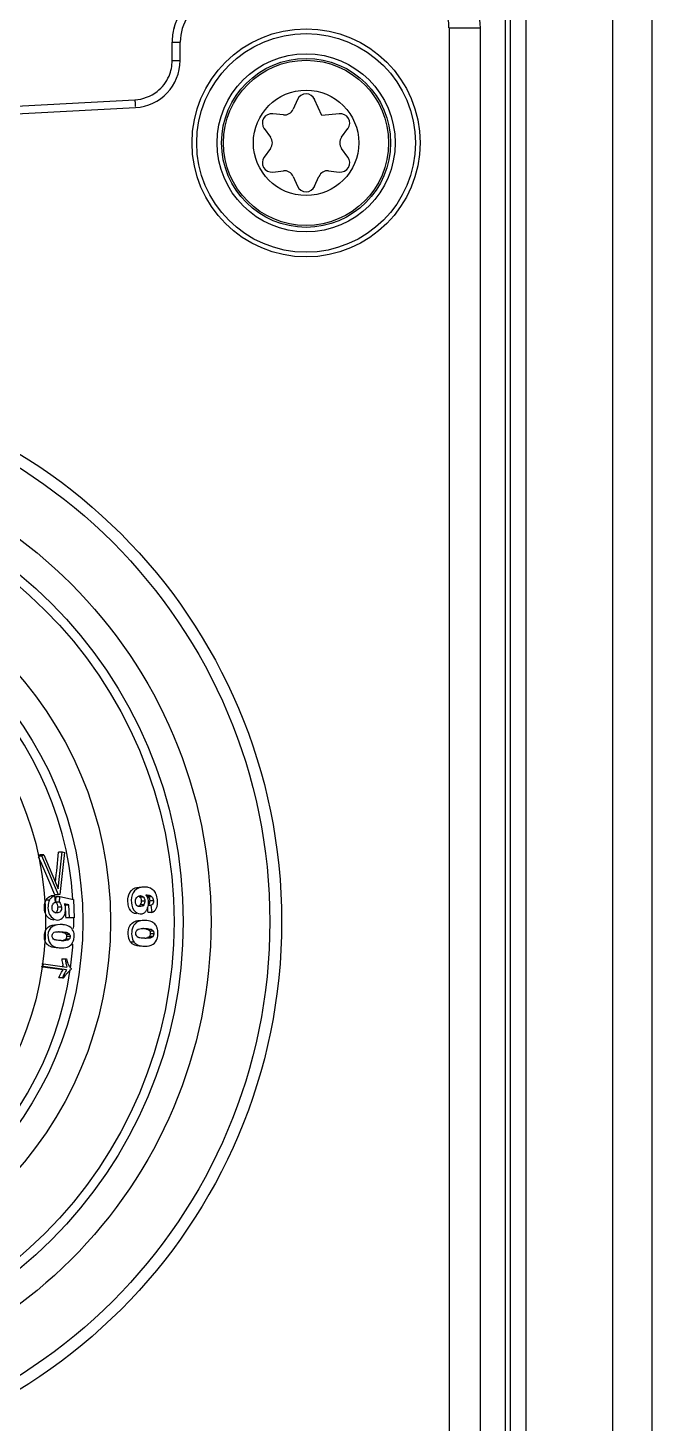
# Model space of a CAD drawing. Header units: millimetres. Extents: x 10297564 to 11610295, y -9287743 to -8409454.
# Drawn here: x 10502333 to 10503130, y -9076903 to -9075123 of the extents above; entities that cross this region are included whole.
import ezdxf

# ---------------------------------------------------------------- set-up
doc = ezdxf.new("R2010")
doc.units = ezdxf.units.MM
doc.header["$LTSCALE"] = 100
doc.layers.add('-0', color=7, linetype='Continuous')

# ---------------------------------------------------------------- blocks, each defined once
blk = doc.blocks.new('인버터 외형도')
at = {"layer": '-0', "linetype": 'Continuous'}
for p, q in [((100371.3, 51689.6), (100371.3, 55564.7)), ((100454.1, 51689.6), (100454.1, 55564.7)), ((100491.7, 51727.2), (100491.7, 55527.1)), ((100356.3, 52443.5), (100356.3, 54951.7)), ((100351, 54908.7), (100351, 52486.5)), ((100297.5, 54800.7), (100327.6, 54800.7)), ((100297.5, 54800.7), (100297.5, 52594.5)), ((100327.6, 52594.5), (100327.6, 54800.7)), ((100032.6, 54787.2), (100040.3, 54787.2)), ((100032.6, 54769.6), (100032.6, 54787.2)), ((100040.3, 54769.6), (100040.3, 54787.2)), ((100032.6, 54769.6), (100040.3, 54769.6)), ((98896.9, 54674.3), (99997, 54732)), ((98897.5, 54666.8), (99997.5, 54724.5)), ((100152.4, 54732.3), (100148.3, 54722.9)), ((100175.7, 54716.9), (100168.9, 54732.3)), ((100139, 54717.6), (100128.9, 54718.7)), ((100192.4, 54718.7), (100175.7, 54716.9)), ((100120.6, 54704.4), (100126.7, 54696.1)), ((100194.7, 54696.1), (100200.7, 54704.4)), ((100126.7, 54685.5), (100120.6, 54677.2)), ((100200.7, 54677.2), (100194.7, 54685.5)), ((100128.9, 54662.9), (100139, 54664)), ((100148.3, 54658.7), (100152.4, 54649.3)), ((100168.9, 54649.3), (100173, 54658.7)), ((100182.3, 54664), (100192.4, 54662.9)), ((99904.3, 54008.9), (99906.1, 54009.9)), ((99904.3, 54008.9), (99908, 54008.9)), ((99909.8, 54009.9), (99906.1, 54009.9)), ((99908, 54008.9), (99909.8, 54009.9)), ((99924, 53971.6), (99908, 54008.9)), ((99909.8, 54009.9), (99923.6, 53977.3)), ((99923.6, 53977.3), (99927.5, 54012.6)), ((99923.8, 54012.6), (99927.5, 54012.6)), ((99929.6, 54012.1), (99925, 53971.8)), ((99927.5, 54012.6), (99929.6, 54012.1)), ((99912, 53966.7), (99915.4, 53966.7)), ((99920.3, 53970.6), (99916.8, 53970.6)), ((99924, 53971.6), (99920.3, 53971.6)), ((99921.1, 53964.5), (99920.3, 53970.6)), ((99924.8, 53964.7), (99921.4, 53964.7)), ((99921.6, 53970), (99925.1, 53970)), ((99925, 53971.8), (99924, 53971.6)), ((99924.8, 53964.7), (99925.1, 53970)), ((99925.1, 53970), (99938.1, 53967.1)), ((99938.1, 53967.1), (99938.9, 53949.7)), ((100005.2, 53969.3), (100001.8, 53969.3)), ((100003.1, 53965.7), (100006.4, 53965.7)), ((100013.2, 53969.8), (100009.8, 53969.8)), ((100014.7, 53966), (100011.4, 53966)), ((99926.7, 53959.7), (99923.4, 53959.7)), ((99933.9, 53962.1), (99929.6, 53963)), ((99930.6, 53962.1), (99929.9, 53962.2)), ((99930.6, 53962.1), (99933.9, 53962.1)), ((99934.5, 53949.5), (99933.9, 53962.1)), ((100005.5, 53962), (100002.2, 53962)), ((100013.1, 53954.7), (100009.7, 53954.7)), ((100010, 53961.7), (100012.3, 53961.7)), ((100012.3, 53961.7), (100013.1, 53954.7)), ((99926.9, 53943.1), (99925.6, 53943.1)), ((99934.5, 53949.5), (99931, 53949.5)), ((99938.9, 53949.7), (99934.5, 53949.5)), ((100006.8, 53947), (100006, 53947.1)), ((100012.7, 53938.5), (100009.3, 53938.5)), ((99932.6, 53935.3), (99929.3, 53935.3)), ((99931, 53929.5), (99934.3, 53929.5)), ((99934.5, 53933.8), (99931.2, 53933.8)), ((99935, 53931.6), (99931.6, 53931.6)), ((99996.2, 53926.4), (99992.7, 53926.4)), ((100012.2, 53930.5), (100008.9, 53930.5)), ((100011.1, 53932.1), (100014.5, 53932.1)), ((100014.6, 53936.8), (100011.2, 53936.8)), ((100015.1, 53934.4), (100011.7, 53934.4)), ((99926.9, 53910.5), (99930.3, 53910.5)), ((99930.3, 53910.5), (99931.4, 53910.4)), ((99913.4, 53901.8), (99907.3, 53902.7)), ((99907.9, 53905.5), (99909.6, 53905.5)), ((99909.3, 53902.9), (99909.6, 53905.5)), ((99931.5, 53899.7), (99909.3, 53902.9)), ((99909.6, 53905.5), (99931.9, 53902.3)), ((99928.2, 53899.7), (99913.4, 53901.8)), ((99935.9, 53901.1), (99935.8, 53899.9)), ((99927.7, 53892.3), (99924.3, 53892.3)), ((99925.3, 53892.1), (99924.3, 53892.3)), ((99928.8, 53892.1), (99927.7, 53892.3)), ((99927.7, 53892.1), (99928.8, 53892.1))]:
    blk.add_line(p, q, dxfattribs=at)
for points in [[(99931.6, 53931.6), (99931.5, 53930.9), (99931.3, 53930.2), (99931, 53929.5)], [(99931.2, 53933.8), (99931.4, 53933.1), (99931.6, 53932.4), (99931.6, 53931.6)]]:
    blk.add_lwpolyline(points, dxfattribs=at)
for centre, radius in [((100160.7, 54690.8), 109.1), ((100160.7, 54690.8), 104.6), ((100160.7, 54690.8), 85.2), ((100160.7, 54690.8), 80.8), ((100160.7, 54690.8), 79), ((100160.7, 54690.8), 50.4), ((99612.8, 53945.9), 524.5), ((99612.8, 53945.9), 513.2), ((99612.8, 53945.9), 457), ((99612.8, 53945.9), 430.4), ((99612.8, 53945.9), 421.6), ((99612.8, 53945.9), 360.9), ((99612.8, 53945.9), 334.3), ((99612.8, 53945.9), 298.7)]:
    blk.add_circle(centre, radius, dxfattribs=at)
for centre, radius, start, end in [((100252.3, 54800.7), 75.2, 0, 98.0008), ((100252.3, 54800.7), 45.1, 0, 98.0008), ((100085.4, 54787.2), 45.1, 113.1672, 180), ((100085.6, 54787.2), 53, 165.1646, 179.9585), ((99995.1, 54769.6), 45.1, 273, 0), ((100160.7, 54728.6), 9.03, 23.794, 156.206), ((100127.9, 54709.7), 9.03, 83.794, 216.206), ((100140, 54726.6), 9.03, 263.794, 336.206), ((100193.4, 54709.7), 9.03, 323.794, 96.206), ((100119.4, 54690.8), 9.03, 323.794, 36.206), ((100201.9, 54690.8), 9.03, 143.794, 216.206), ((100127.9, 54671.9), 9.03, 143.794, 276.206), ((100193.4, 54671.9), 9.03, 263.794, 36.206), ((100140, 54655.1), 9.03, 23.794, 96.206), ((100181.3, 54655.1), 9.03, 83.794, 156.206), ((100160.7, 54653), 9.03, 203.794, 336.206), ((99612.8, 53945.9), 325.6, 3.7449, 351.9141), ((99999.2, 53967.1), 3.4, 49.7002, 56.2723), ((99999.1, 53967), 3.53, 39.3295, 49.6448), ((100002.2, 53965.4), 5.22, 90.0059, 93.519), ((100000, 53965.3), 9.79, 36.4191, 39.8564), ((99999.9, 53965.2), 9.86, 26.4622, 36.3954), ((100005.2, 53967.3), 13, 23.982, 29.5361), ((99915.2, 53959.4), 8.11, 20.8564, 30.5776), ((99915.4, 53959.3), 7.98, 352.3214, 357.8996), ((99914.7, 53959.3), 8.64, 357.8607, 2.1798), ((99916.4, 53957.8), 14.2, 16.5735, 21.3492), ((99916.3, 53957.8), 14.3, 15.0399, 16.5754), ((99916, 53957.7), 14.6, 2.8373, 14.9814), ((100000.9, 53963.3), 2.88, 230.4342, 237.8067), ((99997, 53963.4), 12.9, 340.4792, 342.8874), ((99925.7, 53917.7), 25.5, 83.8777, 87.45), ((99612.8, 53945.9), 325.6, 358.8406, 0.6696), ((100005.2, 53900.7), 38.7, 89.9908, 90.7879), ((100005, 53935.8), 13.9, 12.2781, 13.878), ((99924.4, 53904), 32.3, 89.9813, 90.9885), ((99928.4, 53977.4), 49.6, 267.5691, 269.4359), ((99928.3, 53964.7), 37, 269.4968, 269.995), ((99612.8, 53945.9), 325.6, 352.1794, 356.2344), ((99926.6, 53931.3), 12.1, 340.5011, 345.3686), ((99920.6, 53932.3), 18.3, 354.9175, 357.2431), ((100007.7, 53976.9), 46.9, 268.5454, 269.9733), ((100003.4, 53934.1), 15.5, 344.2457, 347.6603), ((99990.5, 53918.4), 64.1, 187.0954, 187.553), ((99992.5, 53930.3), 64.3, 198.0401, 200.3404), ((99984.9, 53917.7), 58.5, 187.5226, 190), ((99976.2, 53916.1), 49.6, 189.9852, 193.2055), ((99969.4, 53914.5), 42.7, 193.2234, 196.0019), ((99959.3, 53873.3), 35.8, 139.6829, 141.7351)]:
    blk.add_arc(centre, radius, start, end, dxfattribs=at)
for centre, major_axis, ratio, start_param, end_param in [((72848.7, 32954.2), (26987, 21166.5), 0.128273, 6.244643, 6.253259), ((98067.6, 54630.1), (1810.5, -801.8), 0.521181, 0.155045, 0.182161), ((98458, 54161.5), (1454.6, -271.6), 0.608133, 6.366834, 6.372629), ((98478.4, 53896.2), (1452.3, 63.5), 0.62441, 6.283185, 6.285677), ((98478.4, 53896.2), (1452.3, 63.5), 0.62441, -0.011362, -0.003787), ((98092.9, 53623.3), (1905.1, 404.4), 0.603004, 6.220315, 6.224312)]:
    blk.add_ellipse(centre, major_axis=major_axis, ratio=ratio, start_param=start_param, end_param=end_param, dxfattribs=at)
for points in [[(100034.4, 54800.7), (100037.3, 54811.8), (100044.4, 54822.4), (100053.5, 54829.2)], [(100029.6, 54754.7), (100031.6, 54759.4), (100032.6, 54764.5), (100032.6, 54769.6)], [(100018.2, 54739.9), (100023.1, 54743.8), (100027.1, 54749), (100029.6, 54754.7)], [(99997, 54732), (100004.5, 54732.4), (100012.2, 54735.3), (100018.2, 54739.9)], [(99912, 53966.7), (99913, 53968.6), (99914.8, 53970.1), (99916.8, 53970.6)], [(99924.8, 53964.7), (99925.9, 53963.3), (99926.6, 53961.5), (99926.7, 53959.7)], [(99997.4, 53964.9), (99997.4, 53966.2), (99997.7, 53967.6), (99998.5, 53968.7)], [(99999.1, 53969.5), (99999.8, 53970.2), (100000.9, 53970.5), (100001.9, 53970.6)], [(100002.2, 53970.6), (100003.3, 53970.6), (100004.5, 53970.1), (100005.2, 53969.3)], [(100003.1, 53965.7), (100003.1, 53964.9), (100003.2, 53963.8), (100002.7, 53963.1)], [(100005.2, 53969.3), (100006, 53968.3), (100006.4, 53967), (100006.4, 53965.7)], [(100006.4, 53965.7), (100006.5, 53964.5), (100006.2, 53963.1), (100005.5, 53962)], [(100010, 53964.8), (100009.9, 53965.7), (100009.8, 53966.6), (100009.6, 53967.4)], [(100009.9, 53962), (100010, 53963), (100010, 53963.9), (100010, 53964.8)], [(100009.9, 53962.1), (100010.7, 53962.7), (100011.2, 53963.8), (100011.3, 53964.8)], [(100013.2, 53969.8), (100014.1, 53968.8), (100014.6, 53967.4), (100014.7, 53966)], [(100018.5, 53966.9), (100018.3, 53968.8), (100017.9, 53970.8), (100017.1, 53972.6)], [(100017.4, 53958.6), (100018.6, 53961.1), (100018.8, 53964.1), (100018.5, 53966.9)], [(99917.7, 53959.3), (99917.6, 53960.5), (99917.9, 53961.8), (99918.6, 53962.8)], [(99919, 53955.6), (99918.4, 53956.3), (99918, 53957.1), (99917.9, 53957.9)], [(99922.2, 53954.3), (99921.3, 53954.3), (99920.3, 53954.5), (99919.6, 53955)], [(99923.4, 53959.7), (99923.3, 53960.6), (99923.1, 53961.5), (99922.8, 53962.3)], [(99922.8, 53947.4), (99925, 53947.4), (99927.3, 53948.8), (99928.6, 53950.7)], [(99928.6, 53950.7), (99929.3, 53951.6), (99929.8, 53952.7), (99930.1, 53953.8)], [(99930.1, 53953.8), (99930.5, 53955.3), (99930.7, 53956.9), (99930.6, 53958.5)], [(100005.5, 53962), (100004.7, 53960.8), (100003.1, 53960.3), (100001.7, 53960.3)], [(100002.1, 53953.3), (100003.2, 53953.3), (100004.4, 53953.5), (100005.4, 53954.1)], [(100009.3, 53959.5), (100009.6, 53960.4), (100009.8, 53961.2), (100009.9, 53962)], [(100013.1, 53954.7), (100014.9, 53955.3), (100016.6, 53956.8), (100017.4, 53958.6)], [(99937.9, 53937.1), (99937.6, 53937.9), (99937.2, 53938.7), (99936.7, 53939.3)], [(99938.7, 53934.5), (99938.5, 53935.4), (99938.3, 53936.3), (99937.9, 53937.1)], [(100013, 53945.8), (100011.1, 53946.7), (100008.9, 53947), (100006.8, 53947)], [(100009.3, 53938.5), (100010.1, 53938.1), (100010.8, 53937.6), (100011.2, 53936.8)], [(100012.7, 53938.5), (100013.5, 53938.1), (100014.2, 53937.6), (100014.6, 53936.8)], [(100016.7, 53943), (100015.7, 53944.2), (100014.4, 53945.2), (100013, 53945.8)], [(100018.4, 53939.2), (100018.1, 53940.5), (100017.5, 53941.9), (100016.7, 53943)], [(100018.9, 53936.2), (100018.8, 53937), (100018.7, 53937.9), (100018.5, 53938.8)], [(99920, 53928.7), (99918.7, 53929.3), (99917.6, 53931), (99917.7, 53932.4)], [(99926.3, 53927.8), (99924.7, 53927.8), (99923.1, 53928), (99921.5, 53928.3)], [(99931, 53929.5), (99930.5, 53928.8), (99929.6, 53928.4), (99928.7, 53928.1)], [(99934.3, 53929.5), (99933.8, 53928.8), (99932.9, 53928.4), (99932.1, 53928.1)], [(99938.4, 53928.3), (99938.6, 53929.1), (99938.7, 53929.9), (99938.8, 53930.7)], [(99938.8, 53931.4), (99938.9, 53932.5), (99938.8, 53933.5), (99938.7, 53934.5)], [(100000.1, 53930.9), (99998.7, 53931.5), (99997.7, 53933.4), (99997.7, 53935)], [(100006.5, 53930), (100004.9, 53930), (100003.2, 53930.1), (100001.6, 53930.5)], [(100011.1, 53932.1), (100010.6, 53931.4), (100009.7, 53930.6), (100008.9, 53930.8)], [(100014.5, 53932.1), (100014, 53931.3), (100013.1, 53930.8), (100012.2, 53930.5)], [(100018.5, 53930.8), (100018.9, 53932.5), (100019, 53934.4), (100018.9, 53936.2)], [(99930.3, 53910.5), (99930.6, 53907.7), (99931.1, 53905), (99931.9, 53902.3)], [(99925.5, 53895), (99925.9, 53895.9), (99926.3, 53896.7), (99926.8, 53897.6)], [(99926.8, 53897.6), (99927.2, 53898.3), (99927.7, 53899.1), (99928.2, 53899.7)], [(99933.5, 53898.1), (99934.2, 53898.8), (99934.9, 53899.4), (99935.8, 53899.9)], [(99924.3, 53892.3), (99924.6, 53893.2), (99925, 53894.1), (99925.5, 53895)], [(99928.8, 53892.1), (99929.5, 53893.3), (99930.3, 53894.4), (99931.1, 53895.4)]]:
    blk.add_open_spline(points, degree=3, dxfattribs=at)
for points, knots in [([(99997, 54732), (99997, 54730.3), (99997.1, 54729.2), (99997.4, 54724.9), (99997.4, 54726.1), (99997.4, 54726.4)], [0, 0, 0, 0, 0.698646, 0.87817, 1, 1, 1, 1]), ([(99998.6, 53953.3), (99995.8, 53953.3), (99991.5, 53957.1), (99990.2, 53963.5), (99990, 53970.5), (99994.1, 53978.3), (100000.3, 53979), (100002.8, 53979)], [0, 0, 0, 0, 0.225567, 0.37822, 0.536056, 0.791281, 1, 1, 1, 1]), ([(100006.3, 53979), (100002.8, 53979), (99995.3, 53977), (99992.9, 53966.4), (99994.2, 53957.3), (99999.7, 53953.3), (100002.1, 53953.3)], [0, 0, 0, 0, 0.279497, 0.536671, 0.802237, 1, 1, 1, 1]), ([(100016.5, 53973.7), (100015.1, 53976.1), (100011.4, 53978.8), (100007.4, 53979), (100006.3, 53979)], [0, 0, 0, 0, 0.707632, 1, 1, 1, 1]), ([(99919.3, 53947.4), (99916, 53947.4), (99910.8, 53952.5), (99910.2, 53960.2), (99910.9, 53964.8), (99912, 53966.7)], [0, 0, 0, 0, 0.426675, 0.719502, 1, 1, 1, 1]), ([(99915.4, 53966.7), (99914.4, 53965), (99913.6, 53960.5), (99914, 53952.8), (99919.3, 53947.4), (99922.8, 53947.4)], [0, 0, 0, 0, 0.262503, 0.554604, 1, 1, 1, 1]), ([(99916.7, 53968.5), (99916.4, 53968.3), (99916, 53967.7), (99915.6, 53967.1), (99915.4, 53966.7)], [0, 0, 0, 0, 0.486928, 1, 1, 1, 1]), ([(99918.3, 53969.8), (99918, 53969.6), (99917.4, 53969.2), (99916.9, 53968.8), (99916.7, 53968.5)], [0, 0, 0, 0, 0.495514, 1, 1, 1, 1]), ([(99920.3, 53970.6), (99920, 53970.5), (99919.3, 53970.3), (99918.6, 53970), (99918.3, 53969.8)], [0, 0, 0, 0, 0.506165, 1, 1, 1, 1]), ([(99919.2, 53963.5), (99919.5, 53963.8), (99920.1, 53964.2), (99920.7, 53964.4), (99921.1, 53964.5)], [0, 0, 0, 0, 0.491185, 1, 1, 1, 1]), ([(99922.2, 53963.6), (99922.1, 53963.8), (99921.8, 53964.2), (99921.5, 53964.6), (99921.4, 53964.7)], [0, 0, 0, 0, 0.509212, 1, 1, 1, 1]), ([(99997.6, 53963.6), (99997.6, 53963.8), (99997.5, 53964.2), (99997.4, 53964.7), (99997.4, 53964.9)], [0, 0, 0, 0, 0.48753, 1, 1, 1, 1]), ([(99998.5, 53968.7), (99998.6, 53968.9), (99998.7, 53969.1), (99999, 53969.3), (99999.1, 53969.5)], [0, 0, 0, 0, 0.506772, 1, 1, 1, 1]), ([(100001.8, 53969.3), (100002.1, 53969), (100002.6, 53968.3), (100002.9, 53967.5), (100002.9, 53967.1)], [0, 0, 0, 0, 0.485526, 1, 1, 1, 1]), ([(100002.9, 53967.1), (100002.9, 53966.9), (100002.9, 53966.6), (100002.8, 53966.2), (100002.7, 53966.1)], [0, 0, 0, 0, 0.476633, 1, 1, 1, 1]), ([(100007.5, 53971.5), (100008.2, 53971.5), (100010.1, 53971.3), (100012.3, 53970.8), (100013.2, 53969.8)], [0, 0, 0, 0, 0.326707, 1, 1, 1, 1]), ([(100009.8, 53969.8), (100009.6, 53970.1), (100009, 53970.5), (100008.3, 53970.8), (100007.9, 53970.9)], [0, 0, 0, 0, 0.516622, 1, 1, 1, 1]), ([(100009.6, 53967.4), (100009.5, 53967.8), (100009.3, 53968.5), (100009, 53969.3), (100008.8, 53969.6)], [0, 0, 0, 0, 0.507473, 1, 1, 1, 1]), ([(100010.5, 53969), (100010.4, 53969.1), (100010.2, 53969.3), (100009.9, 53969.3), (100009.8, 53969.4)], [0, 0, 0, 0, 0.506564, 1, 1, 1, 1]), ([(100011, 53968.1), (100010.9, 53968.3), (100010.8, 53968.6), (100010.6, 53968.9), (100010.5, 53969)], [0, 0, 0, 0, 0.524458, 1, 1, 1, 1]), ([(100011.4, 53966), (100011.3, 53966.4), (100011.3, 53967.1), (100011.1, 53967.8), (100011, 53968.1)], [0, 0, 0, 0, 0.504336, 1, 1, 1, 1]), ([(100011.3, 53964.8), (100011.3, 53965), (100011.4, 53965.4), (100011.4, 53965.8), (100011.4, 53966)], [0, 0, 0, 0, 0.502536, 1, 1, 1, 1]), ([(100014.7, 53966), (100014.7, 53965.5), (100014.8, 53963.8), (100013.4, 53962), (100012.3, 53961.7)], [0, 0, 0, 0, 0.307594, 1, 1, 1, 1]), ([(99917.9, 53957.9), (99917.8, 53958.1), (99917.7, 53958.6), (99917.7, 53959), (99917.7, 53959.3)], [0, 0, 0, 0, 0.489188, 1, 1, 1, 1]), ([(99918.6, 53962.8), (99918.7, 53962.9), (99918.9, 53963.2), (99919.1, 53963.4), (99919.2, 53963.5)], [0, 0, 0, 0, 0.502449, 1, 1, 1, 1]), ([(99919.6, 53955), (99919.5, 53955.1), (99919.3, 53955.3), (99919.1, 53955.5), (99919, 53955.6)], [0, 0, 0, 0, 0.494472, 1, 1, 1, 1]), ([(99920.6, 53954.5), (99921, 53954.6), (99921.7, 53955), (99922.3, 53955.6), (99922.5, 53956)], [0, 0, 0, 0, 0.469652, 1, 1, 1, 1]), ([(99926.7, 53959.7), (99926.8, 53958.3), (99926.4, 53955.3), (99923.5, 53954.3), (99922.2, 53954.3)], [0, 0, 0, 0, 0.52395, 1, 1, 1, 1]), ([(99922.5, 53956), (99922.6, 53956.1), (99922.7, 53956.3), (99922.8, 53956.6), (99922.9, 53956.7)], [0, 0, 0, 0, 0.491234, 1, 1, 1, 1]), ([(99922.9, 53956.7), (99923, 53956.9), (99923.1, 53957.4), (99923.2, 53958), (99923.3, 53958.2)], [0, 0, 0, 0, 0.487846, 1, 1, 1, 1]), ([(99998.6, 53961.5), (99998.4, 53961.8), (99998, 53962.5), (99997.7, 53963.2), (99997.6, 53963.6)], [0, 0, 0, 0, 0.489174, 1, 1, 1, 1]), ([(99999, 53961.1), (99999, 53961.1), (99998.8, 53961.3), (99998.7, 53961.4), (99998.6, 53961.5)], [0, 0, 0, 0, 0.497461, 1, 1, 1, 1]), ([(100001.7, 53960.3), (100001.3, 53960.3), (100000.4, 53960.4), (99999.7, 53960.7), (99999.3, 53960.9)], [0, 0, 0, 0, 0.53385, 1, 1, 1, 1]), ([(100002.2, 53962), (100001.9, 53961.7), (100001.5, 53961.2), (100000.8, 53960.8), (100000.5, 53960.7)], [0, 0, 0, 0, 0.521198, 1, 1, 1, 1]), ([(100002.7, 53963.1), (100002.6, 53963), (100002.5, 53962.8), (100002.2, 53962.7), (100002.1, 53962.6)], [0, 0, 0, 0, 0.492995, 1, 1, 1, 1]), ([(100005.4, 53954.1), (100005.7, 53954.2), (100006.3, 53954.7), (100006.9, 53955.2), (100007.1, 53955.5)], [0, 0, 0, 0, 0.492282, 1, 1, 1, 1]), ([(100007.1, 53955.5), (100007.4, 53955.7), (100007.8, 53956.3), (100008.2, 53957), (100008.4, 53957.3)], [0, 0, 0, 0, 0.492434, 1, 1, 1, 1]), ([(100008.4, 53957.3), (100008.6, 53957.6), (100008.8, 53958.2), (100009.1, 53958.7), (100009.2, 53959)], [0, 0, 0, 0, 0.494221, 1, 1, 1, 1]), ([(99923.6, 53920.9), (99920.9, 53920.9), (99916.5, 53921.3), (99911.4, 53925.3), (99909.7, 53932.4), (99912.2, 53942.1), (99919.4, 53943.1), (99922.1, 53943.1)], [0, 0, 0, 0, 0.216322, 0.33671, 0.487846, 0.780744, 1, 1, 1, 1]), ([(99925.6, 53943.1), (99922.2, 53943.1), (99914.8, 53941.1), (99912.9, 53930.9), (99916.8, 53921.7), (99923.7, 53920.9), (99927, 53920.9)], [0, 0, 0, 0, 0.271298, 0.516513, 0.734255, 1, 1, 1, 1]), ([(99936.7, 53939.3), (99935.3, 53941), (99932.3, 53942.4), (99929.3, 53942.9), (99928.4, 53943)], [0, 0, 0, 0, 0.707301, 1, 1, 1, 1]), ([(99992.7, 53926.4), (99991.2, 53928.5), (99990.1, 53934.1), (99991, 53941.8), (99996.5, 53946.8), (100000.6, 53947.1), (100002.5, 53947.1)], [0, 0, 0, 0, 0.279208, 0.572684, 0.799946, 1, 1, 1, 1]), ([(100006, 53947.1), (100003.3, 53947.1), (99998, 53946.3), (99994, 53939.5), (99993.5, 53932.7), (99994.9, 53928.1), (99996.2, 53926.4)], [0, 0, 0, 0, 0.282902, 0.511702, 0.774945, 1, 1, 1, 1]), ([(99997.7, 53935), (99997.8, 53936), (99998.9, 53939.3), (100002.7, 53939.4), (100004.6, 53939.4)], [0, 0, 0, 0, 0.352371, 1, 1, 1, 1]), ([(100005.2, 53939.4), (100006, 53939.4), (100008.5, 53939.3), (100011.1, 53939.1), (100012.7, 53938.5)], [0, 0, 0, 0, 0.314098, 1, 1, 1, 1]), ([(100007.5, 53939), (100007.8, 53938.9), (100008.4, 53938.8), (100009, 53938.6), (100009.3, 53938.5)], [0, 0, 0, 0, 0.496663, 1, 1, 1, 1]), ([(99917.7, 53932.4), (99917.7, 53933.4), (99918.8, 53936.2), (99922.1, 53936.3), (99923.8, 53936.3)], [0, 0, 0, 0, 0.351103, 1, 1, 1, 1]), ([(99921.5, 53928.3), (99921.2, 53928.4), (99920.7, 53928.5), (99920.2, 53928.7), (99920, 53928.7)], [0, 0, 0, 0, 0.541249, 1, 1, 1, 1]), ([(99924.4, 53936.3), (99925.2, 53936.3), (99928, 53936.2), (99930.8, 53936), (99932.6, 53935.3)], [0, 0, 0, 0, 0.303203, 1, 1, 1, 1]), ([(99927, 53920.9), (99929.5, 53920.9), (99934.3, 53921.4), (99937.4, 53925.3), (99938, 53927.3)], [0, 0, 0, 0, 0.546736, 1, 1, 1, 1]), ([(99927.4, 53935.8), (99927.7, 53935.7), (99928.4, 53935.6), (99929, 53935.4), (99929.3, 53935.3)], [0, 0, 0, 0, 0.497258, 1, 1, 1, 1]), ([(99932.1, 53928.1), (99931.3, 53927.9), (99930, 53927.8), (99928.7, 53927.7), (99928.3, 53927.7)], [0, 0, 0, 0, 0.682506, 1, 1, 1, 1]), ([(99929.3, 53935.3), (99929.6, 53935.2), (99930.4, 53934.9), (99930.9, 53934.1), (99931, 53933.7)], [0, 0, 0, 0, 0.460168, 1, 1, 1, 1]), ([(99932.6, 53935.3), (99933, 53935.1), (99933.8, 53934.7), (99934.3, 53934.1), (99934.5, 53933.8)], [0, 0, 0, 0, 0.541014, 1, 1, 1, 1]), ([(99935, 53931.6), (99935, 53931.2), (99934.8, 53930.5), (99934.5, 53929.8), (99934.3, 53929.5)], [0, 0, 0, 0, 0.515553, 1, 1, 1, 1]), ([(99934.5, 53933.8), (99934.7, 53933.4), (99934.9, 53932.7), (99935, 53932), (99935, 53931.6)], [0, 0, 0, 0, 0.488748, 1, 1, 1, 1]), ([(100003.3, 53922.4), (100000.5, 53922.4), (99996.3, 53922.9), (99993.4, 53925.6), (99992.7, 53926.4)], [0, 0, 0, 0, 0.725996, 1, 1, 1, 1]), ([(99996.2, 53926.4), (99996.7, 53925.7), (99999.5, 53923), (100003.7, 53922.4), (100006.7, 53922.4)], [0, 0, 0, 0, 0.218703, 1, 1, 1, 1]), ([(100001.6, 53930.5), (100001.3, 53930.5), (100000.8, 53930.7), (100000.4, 53930.8), (100000.1, 53930.9)], [0, 0, 0, 0, 0.539649, 1, 1, 1, 1]), ([(100006.7, 53922.4), (100009.4, 53922.4), (100014.7, 53923.1), (100017.6, 53927.7), (100018.3, 53929.9)], [0, 0, 0, 0, 0.533316, 1, 1, 1, 1]), ([(100012.2, 53930.5), (100012, 53930.4), (100010.5, 53930), (100008.9, 53930), (100007.7, 53930)], [0, 0, 0, 0, 0.179635, 1, 1, 1, 1]), ([(100011.7, 53934.4), (100011.7, 53934), (100011.6, 53933.2), (100011.3, 53932.5), (100011.1, 53932.1)], [0, 0, 0, 0, 0.515603, 1, 1, 1, 1]), ([(100011.2, 53936.8), (100011.4, 53936.5), (100011.6, 53935.7), (100011.7, 53934.9), (100011.7, 53934.4)], [0, 0, 0, 0, 0.485631, 1, 1, 1, 1]), ([(100015.1, 53934.4), (100015.1, 53934), (100014.9, 53933.2), (100014.6, 53932.5), (100014.5, 53932.1)], [0, 0, 0, 0, 0.518651, 1, 1, 1, 1]), ([(100014.6, 53936.8), (100014.8, 53936.5), (100015, 53935.7), (100015.1, 53934.9), (100015.1, 53934.4)], [0, 0, 0, 0, 0.485751, 1, 1, 1, 1]), ([(99931.5, 53899.7), (99931.2, 53899.3), (99929.7, 53897), (99928.5, 53894.4), (99927.7, 53892.3)], [0, 0, 0, 0, 0.196818, 1, 1, 1, 1]), ([(99932, 53896.4), (99932.2, 53896.7), (99932.7, 53897.3), (99933.2, 53897.8), (99933.5, 53898.1)], [0, 0, 0, 0, 0.519451, 1, 1, 1, 1]), ([(99934.9, 53902.3), (99934.7, 53902.6), (99933.6, 53904.4), (99932.8, 53906.4), (99932.2, 53907.9)], [0, 0, 0, 0, 0.202933, 1, 1, 1, 1]), ([(99935.9, 53901.1), (99935.8, 53901.3), (99935.4, 53901.6), (99935.1, 53902.1), (99934.9, 53902.3)], [0, 0, 0, 0, 0.469183, 1, 1, 1, 1])]:
    blk.add_open_spline(points, degree=3, knots=knots, dxfattribs=at)

msp = doc.modelspace()

# ---------------------------------------------------------------- block references
at = {"xscale": 1.333333333333333, "yscale": 1.333333333333333, "zscale": 1.333333333333333}
msp.add_blockref('인버터 외형도', (10369140.6, -9148191), dxfattribs=at)

doc.saveas('drawing.dxf')
